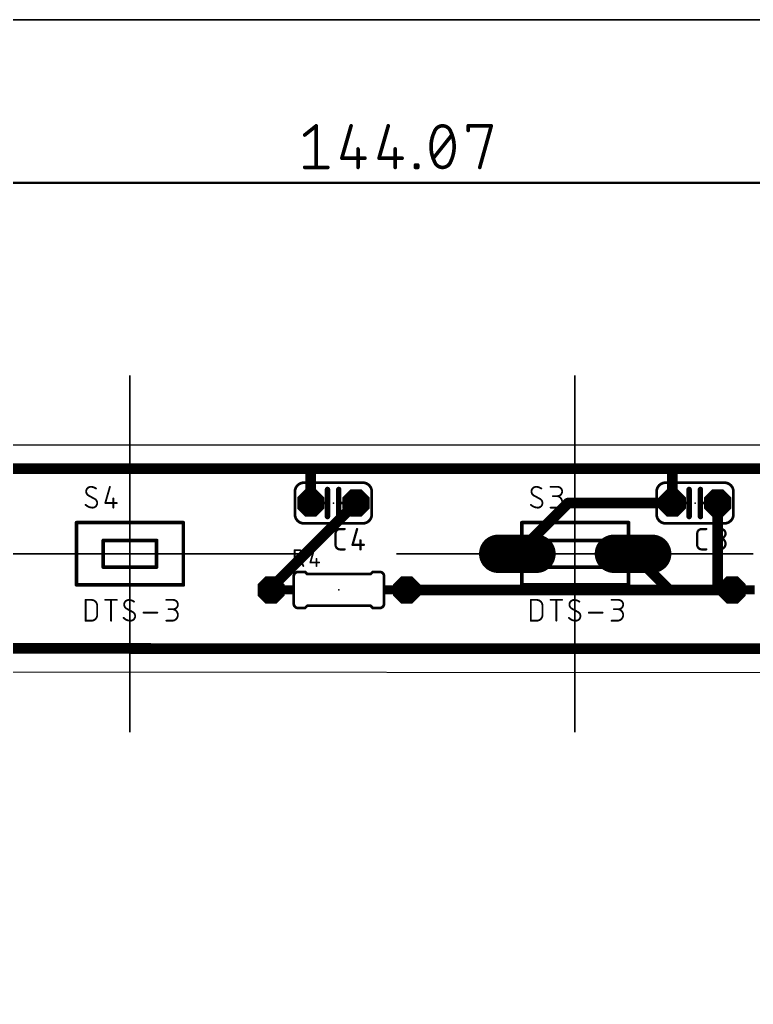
# Model space of a CAD drawing. Header units: millimetres. Extents: x -1276 to 1832, y -1676 to -667.
# Drawn here: x -832.9 to -791.7, y -751 to -695.7 of the extents above; entities that cross this region are included whole.
import ezdxf

# ---------------------------------------------------------------- set-up
doc = ezdxf.new("R2010")
doc.units = ezdxf.units.MM
doc.header["$MEASUREMENT"] = 0
for name, color, linetype in [('1', 12, 'Continuous'), ('16', 132, 'Continuous'), ('17', 110, 'Continuous'), ('20', 31, 'Continuous'), ('21', 253, 'Continuous'), ('23', 53, 'Continuous'), ('25', 253, 'Continuous'), ('27', 253, 'Continuous'), ('29', 253, 'Continuous'), ('30', 253, 'Continuous'), ('44', 253, 'Continuous'), ('51', 253, 'Continuous'), ('box', 6, 'Continuous'), ('Layer 1', 7, 'Continuous')]:
    doc.layers.add(name, color=color, linetype=linetype)

# ---------------------------------------------------------------- blocks, each defined once
blk = doc.blocks.new('OCTAGONP')
at = {"const_width": 0.5}
blk.add_lwpolyline([(-0.25, -0.1036), (-0.25, 0.1036), (-0.1036, 0.25), (0.1036, 0.25), (0.25, 0.1036), (0.25, -0.1036), (0.1036, -0.25), (-0.1036, -0.25), (-0.25, -0.1036), (-0.25, 0.1036)], dxfattribs=at)
blk = doc.blocks.new('RECT')
blk.add_solid([(-0.5, -0.5), (0.5, -0.5), (-0.5, 0.5), (0.5, 0.5)])
blk = doc.blocks.new('LONGP100')
at = {"const_width": 1}
blk.add_lwpolyline([(-0.5, 0), (0.5, 0)], dxfattribs=at)
at = {"const_width": 0.5}
for points in [[(-0.5, 0.25, 1), (-0.5, -0.25)], [(0.5, -0.25, 1), (0.5, 0.25)]]:
    blk.add_lwpolyline(points, format="xyb", dxfattribs=at)
blk = doc.blocks.new('block 24')
at = {"layer": 'Layer 1', "color": 250, "lineweight": 35, "true_color": 0x231f20}
for points in [[(-1091.76, -715.699), (-1091.76, -735.734)], [(-1101.778, -725.716), (-1081.742, -725.716)]]:
    blk.add_lwpolyline(points, dxfattribs=at)

msp = doc.modelspace()

# ---------------------------------------------------------------- linework, layer by layer
at = {"layer": '1'}
for points, const_width in [([(-816.88477, -702.20462), (-816.23567, -701.68532)], 0.2032), ([(-816.23567, -701.68532), (-816.23567, -704.02212)], 0.2032), ([(-814.27767, -701.68532), (-814.79697, -703.50282)], 0.2032), ([(-812.18977, -701.68532), (-812.70907, -703.50282)], 0.2032), ([(-807.69817, -701.94492), (-807.69817, -701.68532)], 0.2032), ([(-807.69817, -701.68532), (-806.39997, -701.68532)], 0.2032), ([(-806.39997, -701.68532), (-807.04907, -704.02212)], 0.2032), ([(-809.65617, -703.50282), (-808.61757, -702.20462)], 0.2032), ([(-813.88817, -702.98352), (-813.88817, -704.02212)], 0.2032), ([(-811.80027, -702.98352), (-811.80027, -704.02212)], 0.2032), ([(-814.79697, -703.50282), (-813.49867, -703.50282)], 0.2032), ([(-812.70907, -703.50282), (-811.41087, -703.50282)], 0.2032), ([(-810.66337, -704.02212), (-810.66337, -703.89232)], 0.2032), ([(-810.66337, -703.89232), (-810.53347, -703.89232)], 0.2032), ([(-810.53347, -703.89232), (-810.53347, -704.02212)], 0.2032), ([(-816.88477, -704.02212), (-815.58657, -704.02212)], 0.2032), ([(-810.53347, -704.02212), (-810.66337, -704.02212)], 0.2032), ([(-883.40847, -704.88872), (-739.46947, -704.88872)], 0.13)]:
    msp.add_lwpolyline(points, dxfattribs=dict(at, const_width=const_width))
for points, const_width in [([(-816.18487, -701.68532, 1), (-816.28647, -701.68532)], 0.1016), ([(-816.20397, -701.72502, 1), (-816.26747, -701.64562)], 0.1016), ([(-814.22877, -701.69932, 1), (-814.32647, -701.67132)], 0.1016), ([(-812.14087, -701.69932, 1), (-812.23857, -701.67132)], 0.1016), ([(-809.13687, -701.68532, 0.3205), (-809.59127, -702.00992)], 0.2032), ([(-808.68257, -702.00992, 0.3205), (-809.13687, -701.68532)], 0.2032), ([(-809.13687, -701.63452, 1), (-809.13687, -701.73612)], 0.1016), ([(-809.13687, -701.73612, 1), (-809.13687, -701.63452)], 0.1016), ([(-807.64737, -701.68532, 1), (-807.74897, -701.68532)], 0.1016), ([(-807.69817, -701.63452, 1), (-807.69817, -701.73612)], 0.1016), ([(-806.35097, -701.69892, 1), (-806.44887, -701.67172)], 0.1016), ([(-806.39997, -701.73612, 1), (-806.39997, -701.63452)], 0.1016), ([(-816.91657, -702.16492, 1), (-816.85307, -702.24432)], 0.1016), ([(-809.59127, -702.00992, 0.1139), (-809.78607, -702.85372)], 0.2032), ([(-809.63937, -701.99342, 1), (-809.54327, -702.02632)], 0.1016), ([(-809.54567, -702.03212, 1), (-809.63697, -701.98762)], 0.1016), ([(-808.48777, -702.85372, 0.1139), (-808.68257, -702.00992)], 0.2032), ([(-808.63687, -701.98762, 1), (-808.72817, -702.03212)], 0.1016), ([(-808.73057, -702.02632, 1), (-808.63447, -701.99342)], 0.1016), ([(-808.57797, -702.23632, 1), (-808.65727, -702.17292)], 0.1016), ([(-807.74897, -701.94492, 1), (-807.64737, -701.94492)], 0.1016), ([(-813.83737, -702.98352, 1), (-813.93897, -702.98352)], 0.1016), ([(-811.74947, -702.98352, 1), (-811.85107, -702.98352)], 0.1016), ([(-809.78607, -702.85372, 0.1139), (-809.59127, -703.69752)], 0.2032), ([(-809.83687, -702.85372, 1), (-809.73517, -702.85372)], 0.1016), ([(-809.73527, -702.85372, 1), (-809.83677, -702.85372)], 0.1016), ([(-808.68257, -703.69752, 0.1139), (-808.48777, -702.85372)], 0.2032), ([(-808.43697, -702.85372, 1), (-808.53857, -702.85372)], 0.1016), ([(-808.53857, -702.85372, 1), (-808.43697, -702.85372)], 0.1016), ([(-814.79697, -703.45202, 1), (-814.79697, -703.55362)], 0.1016), ([(-814.84577, -703.48892, 1), (-814.74807, -703.51682)], 0.1016), ([(-813.49867, -703.55362, 1), (-813.49867, -703.45202)], 0.1016), ([(-812.70907, -703.45202, 1), (-812.70907, -703.55362)], 0.1016), ([(-812.75787, -703.48892, 1), (-812.66017, -703.51682)], 0.1016), ([(-811.41087, -703.55362, 1), (-811.41087, -703.45202)], 0.1016), ([(-810.61257, -703.89232, 1), (-810.71417, -703.89232)], 0.1016), ([(-810.66337, -703.84152, 1), (-810.66337, -703.94312)], 0.1016), ([(-810.48267, -703.89232, 1), (-810.58427, -703.89232)], 0.1016), ([(-810.53347, -703.94312, 1), (-810.53347, -703.84152)], 0.1016), ([(-809.69587, -703.47112, 1), (-809.61657, -703.53452)], 0.1016), ([(-809.54327, -703.68112, 1), (-809.63937, -703.71402)], 0.1016), ([(-809.59127, -703.69752, 0.3205), (-809.13687, -704.02212)], 0.2032), ([(-809.63697, -703.71982, 1), (-809.54567, -703.67532)], 0.1016), ([(-809.13687, -704.02212, 0.3205), (-808.68257, -703.69752)], 0.2032), ([(-808.72817, -703.67532, 1), (-808.63687, -703.71982)], 0.1016), ([(-808.63447, -703.71402, 1), (-808.73057, -703.68112)], 0.1016), ([(-816.88477, -703.97132, 1), (-816.88477, -704.07292)], 0.1016), ([(-816.28647, -704.02212, 1), (-816.18487, -704.02212)], 0.1016), ([(-815.58657, -704.07292, 1), (-815.58657, -703.97132)], 0.1016), ([(-813.93897, -704.02212, 1), (-813.83737, -704.02212)], 0.1016), ([(-811.85107, -704.02212, 1), (-811.74947, -704.02212)], 0.1016), ([(-810.66337, -703.97132, 1), (-810.66337, -704.07292)], 0.1016), ([(-810.71417, -704.02212, 1), (-810.61257, -704.02212)], 0.1016), ([(-810.58427, -704.02212, 1), (-810.48267, -704.02212)], 0.1016), ([(-810.53347, -704.07292, 1), (-810.53347, -703.97132)], 0.1016), ([(-809.13687, -703.97132, 1), (-809.13687, -704.07292)], 0.1016), ([(-809.13687, -704.07292, 1), (-809.13687, -703.97132)], 0.1016), ([(-807.09797, -704.00852, 1), (-807.00007, -704.03572)], 0.1016)]:
    msp.add_lwpolyline(points, format="xyb", dxfattribs=dict(at, const_width=const_width))
at = {"layer": '16', "const_width": 0.6}
for points in [[(-836.86447, -720.93672), (-830.51447, -720.93672)], [(-830.51447, -720.93672), (-816.54447, -720.93672)], [(-816.54447, -720.93672), (-796.22447, -720.93672)], [(-816.54447, -722.86682), (-816.54447, -720.93672)], [(-796.22447, -720.93672), (-779.71447, -720.93672)], [(-796.22447, -722.86682), (-796.22447, -720.93672)], [(-814.00447, -722.86682), (-818.77207, -727.63442)], [(-802.08557, -722.86682), (-804.93547, -725.71672)], [(-796.22447, -722.86682), (-802.08557, -722.86682)], [(-793.68447, -722.86682), (-793.68447, -727.74872)], [(-796.40347, -727.74872), (-798.43547, -725.71672)], [(-818.88637, -727.74872), (-818.77207, -727.63442)], [(-818.77207, -727.63442), (-818.77207, -727.74872)], [(-811.15207, -727.74872), (-796.40347, -727.74872)], [(-796.22447, -727.74872), (-796.40347, -727.74872)], [(-793.68447, -727.74872), (-796.22447, -727.74872)], [(-792.86407, -727.74872), (-793.68447, -727.74872)], [(-871.71807, -730.99512), (-808.60187, -731.05072)], [(-742.88447, -731.05072), (-808.60187, -731.05072)]]:
    msp.add_lwpolyline(points, dxfattribs=at)
at = {"layer": '16', "const_width": 0.3}
for points in [[(-830.51447, -720.78672, 1), (-830.51447, -721.08672)], [(-830.36447, -720.93672, 1), (-830.66447, -720.93672)], [(-830.51447, -721.08672, 1), (-830.51447, -720.78672)], [(-816.54447, -720.78672, 1), (-816.54447, -721.08672)], [(-816.39447, -720.93672, 1), (-816.69447, -720.93672)], [(-816.54447, -721.08672, 1), (-816.54447, -720.78672)], [(-796.22447, -720.78672, 1), (-796.22447, -721.08672)], [(-796.07447, -720.93672, 1), (-796.37447, -720.93672)], [(-796.22447, -721.08672, 1), (-796.22447, -720.78672)], [(-813.89837, -722.97292, 1), (-814.11057, -722.76072)], [(-802.08557, -722.71682, 1), (-802.08557, -723.01682)], [(-801.97947, -722.97292, 1), (-802.19167, -722.76072)], [(-796.22447, -723.01682, 1), (-796.22447, -722.71682)], [(-793.53447, -722.86682, 1), (-793.83447, -722.86682)], [(-816.69447, -722.86682, 1), (-816.39447, -722.86682)], [(-796.37447, -722.86682, 1), (-796.07447, -722.86682)], [(-805.04157, -725.61062, 1), (-804.82937, -725.82282)], [(-798.32937, -725.61062, 1), (-798.54157, -725.82282)], [(-818.99247, -727.64262, 1), (-818.78027, -727.85482)], [(-818.87817, -727.52832, 1), (-818.66597, -727.74052)], [(-818.62207, -727.63442, 1), (-818.92207, -727.63442)], [(-818.88637, -727.89872, 1), (-818.88637, -727.59872)], [(-818.66597, -727.74052, 1), (-818.87817, -727.52832)], [(-811.15207, -727.59872, 1), (-811.15207, -727.89872)], [(-796.40347, -727.59872, 1), (-796.40347, -727.89872)], [(-796.50957, -727.85482, 1), (-796.29737, -727.64262)], [(-796.40347, -727.89872, 1), (-796.40347, -727.59872)], [(-796.22447, -727.59872, 1), (-796.22447, -727.89872)], [(-796.22447, -727.89872, 1), (-796.22447, -727.59872)], [(-793.68447, -727.59872, 1), (-793.68447, -727.89872)], [(-793.68447, -727.89872, 1), (-793.68447, -727.59872)], [(-792.86407, -727.89872, 1), (-792.86407, -727.59872)], [(-818.92207, -727.74872, 1), (-818.62207, -727.74872)], [(-793.83447, -727.74872, 1), (-793.53447, -727.74872)], [(-808.60187, -730.90072, 1), (-808.60187, -731.20072)], [(-808.60197, -731.20072, 1), (-808.60167, -730.90072)]]:
    msp.add_lwpolyline(points, format="xyb", dxfattribs=at)
at = {"layer": '20'}
for p, q in [((-739.40447, -719.62072), (-883.47347, -719.62072)), ((-883.47347, -732.30072), (-739.40447, -732.42772))]:
    msp.add_line(p, q, dxfattribs=at)
at = {"layer": '21'}
for points, const_width in [([(-816.92547, -721.72382, 0.4142), (-817.43347, -722.23182)], 0.1524), ([(-816.92547, -721.68572, 1), (-816.92547, -721.76192)], 0.0762), ([(-816.92547, -721.76192, 1), (-816.92547, -721.68572)], 0.0762), ([(-815.52847, -722.10482, 1), (-815.68087, -722.10482)], 0.1524), ([(-814.89347, -722.10482, 1), (-815.04587, -722.10482)], 0.1524), ([(-813.11547, -722.23182, 0.4142), (-813.62347, -721.72382)], 0.1524), ([(-813.62347, -721.68572, 1), (-813.62347, -721.76192)], 0.0762), ([(-813.62347, -721.76192, 1), (-813.62347, -721.68572)], 0.0762), ([(-796.60547, -721.72382, 0.4142), (-797.11347, -722.23182)], 0.1524), ([(-796.60547, -721.68572, 1), (-796.60547, -721.76192)], 0.0762), ([(-796.60547, -721.76192, 1), (-796.60547, -721.68572)], 0.0762), ([(-795.20847, -722.10482, 1), (-795.36087, -722.10482)], 0.1524), ([(-794.57347, -722.10482, 1), (-794.72587, -722.10482)], 0.1524), ([(-792.79547, -722.23182, 0.4142), (-793.30347, -721.72382)], 0.1524), ([(-793.30347, -721.68572, 1), (-793.30347, -721.76192)], 0.0762), ([(-793.30347, -721.76192, 1), (-793.30347, -721.68572)], 0.0762), ([(-817.39537, -722.23182, 1), (-817.47157, -722.23182)], 0.0762), ([(-817.47157, -722.23182, 1), (-817.39537, -722.23182)], 0.0762), ([(-813.07737, -722.23182, 1), (-813.15357, -722.23182)], 0.0762), ([(-813.15357, -722.23182, 1), (-813.07737, -722.23182)], 0.0762), ([(-797.07537, -722.23182, 1), (-797.15157, -722.23182)], 0.0762), ([(-797.15157, -722.23182, 1), (-797.07537, -722.23182)], 0.0762), ([(-792.75737, -722.23182, 1), (-792.83357, -722.23182)], 0.0762), ([(-792.83357, -722.23182, 1), (-792.75737, -722.23182)], 0.0762), ([(-817.43347, -723.50182, 0.4142), (-816.92547, -724.00982)], 0.1524), ([(-817.39537, -723.50182, 1), (-817.47157, -723.50182)], 0.0762), ([(-817.47157, -723.50182, 1), (-817.39537, -723.50182)], 0.0762), ([(-815.68087, -723.62882, 1), (-815.52847, -723.62882)], 0.1524), ([(-815.04587, -723.62882, 1), (-814.89347, -723.62882)], 0.1524), ([(-813.62347, -724.00982, 0.4142), (-813.11547, -723.50182)], 0.1524), ([(-813.07737, -723.50182, 1), (-813.15357, -723.50182)], 0.0762), ([(-813.15357, -723.50182, 1), (-813.07737, -723.50182)], 0.0762), ([(-797.11347, -723.50182, 0.4142), (-796.60547, -724.00982)], 0.1524), ([(-797.07537, -723.50182, 1), (-797.15157, -723.50182)], 0.0762), ([(-797.15157, -723.50182, 1), (-797.07537, -723.50182)], 0.0762), ([(-795.36087, -723.62882, 1), (-795.20847, -723.62882)], 0.1524), ([(-794.72587, -723.62882, 1), (-794.57347, -723.62882)], 0.1524), ([(-793.30347, -724.00982, 0.4142), (-792.79547, -723.50182)], 0.1524), ([(-792.75737, -723.50182, 1), (-792.83357, -723.50182)], 0.0762), ([(-792.83357, -723.50182, 1), (-792.75737, -723.50182)], 0.0762), ([(-829.65367, -723.96672, 1), (-829.75527, -723.96672)], 0.1016), ([(-829.70447, -723.91592, 1), (-829.70447, -724.01752)], 0.1016), ([(-829.75527, -724.21672, 1), (-829.65367, -724.21672)], 0.1016), ([(-823.65367, -723.96672, 1), (-823.75527, -723.96672)], 0.1016), ([(-823.75527, -724.21672, 1), (-823.65367, -724.21672)], 0.1016), ([(-823.70447, -724.01752, 1), (-823.70447, -723.91592)], 0.1016), ([(-816.92547, -723.97172, 1), (-816.92547, -724.04792)], 0.0762), ([(-816.92547, -724.04792, 1), (-816.92547, -723.97172)], 0.0762), ([(-813.62347, -723.97172, 1), (-813.62347, -724.04792)], 0.0762), ([(-813.62347, -724.04792, 1), (-813.62347, -723.97172)], 0.0762), ([(-804.63467, -723.96672, 1), (-804.73627, -723.96672)], 0.1016), ([(-804.68547, -723.91592, 1), (-804.68547, -724.01752)], 0.1016), ([(-804.73627, -724.21672, 1), (-804.63467, -724.21672)], 0.1016), ([(-798.63467, -723.96672, 1), (-798.73627, -723.96672)], 0.1016), ([(-798.73627, -724.21672, 1), (-798.63467, -724.21672)], 0.1016), ([(-798.68547, -724.01752, 1), (-798.68547, -723.91592)], 0.1016), ([(-796.60547, -723.97172, 1), (-796.60547, -724.04792)], 0.0762), ([(-796.60547, -724.04792, 1), (-796.60547, -723.97172)], 0.0762), ([(-793.30347, -723.97172, 1), (-793.30347, -724.04792)], 0.0762), ([(-793.30347, -724.04792, 1), (-793.30347, -723.97172)], 0.0762), ([(-827.70447, -724.91592, 1), (-827.70447, -725.01752)], 0.1016), ([(-825.70447, -725.01752, 1), (-825.70447, -724.91592)], 0.1016), ([(-802.68547, -724.91592, 1), (-802.68547, -725.01752)], 0.1016), ([(-800.68547, -725.01752, 1), (-800.68547, -724.91592)], 0.1016), ([(-827.70447, -726.41592, 1), (-827.70447, -726.51752)], 0.1016), ([(-825.70447, -726.51752, 1), (-825.70447, -726.41592)], 0.1016), ([(-802.68547, -726.41592, 1), (-802.68547, -726.51752)], 0.1016), ([(-800.68547, -726.51752, 1), (-800.68547, -726.41592)], 0.1016), ([(-817.24807, -726.73272, 0.4142), (-817.50207, -726.98672)], 0.1524), ([(-817.46397, -726.98672, 1), (-817.54017, -726.98672)], 0.0762), ([(-817.54017, -726.98672, 1), (-817.46397, -726.98672)], 0.0762), ([(-817.24807, -726.69462, 1), (-817.24807, -726.77082)], 0.0762), ([(-817.24807, -726.77082, 1), (-817.24807, -726.69462)], 0.0762), ([(-816.84017, -726.70582, 1), (-816.89397, -726.75962)], 0.0762), ([(-816.86707, -726.77082, 1), (-816.86707, -726.69462)], 0.0762), ([(-816.74007, -726.82162, 1), (-816.74007, -726.89782)], 0.0762), ([(-816.76697, -726.88662, 1), (-816.71317, -726.83282)], 0.0762), ([(-813.21097, -726.83282, 1), (-813.15717, -726.88662)], 0.0762), ([(-813.18407, -726.89782, 1), (-813.18407, -726.82162)], 0.0762), ([(-813.05707, -726.69462, 1), (-813.05707, -726.77082)], 0.0762), ([(-813.03017, -726.75962, 1), (-813.08397, -726.70582)], 0.0762), ([(-812.42207, -726.98672, 0.4142), (-812.67607, -726.73272)], 0.1524), ([(-812.67607, -726.69462, 1), (-812.67607, -726.77082)], 0.0762), ([(-812.67607, -726.77082, 1), (-812.67607, -726.69462)], 0.0762), ([(-812.38397, -726.98672, 1), (-812.46017, -726.98672)], 0.0762), ([(-812.46017, -726.98672, 1), (-812.38397, -726.98672)], 0.0762), ([(-829.65367, -727.21672, 1), (-829.75527, -727.21672)], 0.1016), ([(-829.70447, -727.41592, 1), (-829.70447, -727.51752)], 0.1016), ([(-829.75527, -727.46672, 1), (-829.65367, -727.46672)], 0.1016), ([(-823.65367, -727.21672, 1), (-823.75527, -727.21672)], 0.1016), ([(-823.75527, -727.46672, 1), (-823.65367, -727.46672)], 0.1016), ([(-823.70447, -727.51752, 1), (-823.70447, -727.41592)], 0.1016), ([(-804.63467, -727.21672, 1), (-804.73627, -727.21672)], 0.1016), ([(-804.68547, -727.41592, 1), (-804.68547, -727.51752)], 0.1016), ([(-804.73627, -727.46672, 1), (-804.63467, -727.46672)], 0.1016), ([(-798.63467, -727.21672, 1), (-798.73627, -727.21672)], 0.1016), ([(-798.73627, -727.46672, 1), (-798.63467, -727.46672)], 0.1016), ([(-798.68547, -727.51752, 1), (-798.68547, -727.41592)], 0.1016), ([(-817.50207, -728.51072, 0.4142), (-817.24807, -728.76472)], 0.1524), ([(-817.46397, -728.51072, 1), (-817.54017, -728.51072)], 0.0762), ([(-817.54017, -728.51072, 1), (-817.46397, -728.51072)], 0.0762), ([(-817.24807, -728.72662, 1), (-817.24807, -728.80282)], 0.0762), ([(-817.24807, -728.80282, 1), (-817.24807, -728.72662)], 0.0762), ([(-816.86707, -728.80282, 1), (-816.86707, -728.72662)], 0.0762), ([(-816.74007, -728.59962, 1), (-816.74007, -728.67582)], 0.0762), ([(-816.71317, -728.66462, 1), (-816.76697, -728.61082)], 0.0762), ([(-813.15717, -728.61082, 1), (-813.21097, -728.66462)], 0.0762), ([(-813.18407, -728.67582, 1), (-813.18407, -728.59962)], 0.0762), ([(-813.05707, -728.72662, 1), (-813.05707, -728.80282)], 0.0762), ([(-812.67607, -728.76472, 0.4142), (-812.42207, -728.51072)], 0.1524), ([(-812.67607, -728.72662, 1), (-812.67607, -728.80282)], 0.0762), ([(-812.67607, -728.80282, 1), (-812.67607, -728.72662)], 0.0762), ([(-812.38397, -728.51072, 1), (-812.46017, -728.51072)], 0.0762), ([(-812.46017, -728.51072, 1), (-812.38397, -728.51072)], 0.0762), ([(-816.89397, -728.73782, 1), (-816.84017, -728.79162)], 0.0762), ([(-813.08397, -728.79162, 1), (-813.03017, -728.73782)], 0.0762)]:
    msp.add_lwpolyline(points, format="xyb", dxfattribs=dict(at, const_width=const_width))
for points, const_width in [([(-816.92547, -721.72382), (-813.62347, -721.72382)], 0.1524), ([(-815.60467, -723.62882), (-815.60467, -722.10482)], 0.3048), ([(-814.96967, -723.62882), (-814.96967, -722.10482)], 0.3048), ([(-796.60547, -721.72382), (-793.30347, -721.72382)], 0.1524), ([(-795.28467, -723.62882), (-795.28467, -722.10482)], 0.3048), ([(-794.64967, -723.62882), (-794.64967, -722.10482)], 0.3048), ([(-817.43347, -722.23182), (-817.43347, -723.50182)], 0.1524), ([(-813.11547, -722.23182), (-813.11547, -723.50182)], 0.1524), ([(-797.11347, -722.23182), (-797.11347, -723.50182)], 0.1524), ([(-792.79547, -722.23182), (-792.79547, -723.50182)], 0.1524), ([(-829.70447, -723.96672), (-829.70447, -724.21672)], 0.2032), ([(-829.70447, -723.96672), (-823.70447, -723.96672)], 0.2032), ([(-823.70447, -723.96672), (-823.70447, -724.21672)], 0.2032), ([(-816.92547, -724.00982), (-813.62347, -724.00982)], 0.1524), ([(-804.68547, -723.96672), (-804.68547, -724.21672)], 0.2032), ([(-804.68547, -723.96672), (-798.68547, -723.96672)], 0.2032), ([(-798.68547, -723.96672), (-798.68547, -724.21672)], 0.2032), ([(-796.60547, -724.00982), (-793.30347, -724.00982)], 0.1524), ([(-827.70447, -724.96672), (-825.70447, -724.96672)], 0.2032), ([(-802.68547, -724.96672), (-800.68547, -724.96672)], 0.2032), ([(-827.70447, -726.46672), (-825.70447, -726.46672)], 0.2032), ([(-802.68547, -726.46672), (-800.68547, -726.46672)], 0.2032), ([(-817.50207, -728.51072), (-817.50207, -726.98672)], 0.1524), ([(-817.24807, -726.73272), (-816.86707, -726.73272)], 0.1524), ([(-816.74007, -726.85972), (-816.86707, -726.73272)], 0.1524), ([(-813.18407, -726.85972), (-816.74007, -726.85972)], 0.1524), ([(-813.18407, -726.85972), (-813.05707, -726.73272)], 0.1524), ([(-812.67607, -726.73272), (-813.05707, -726.73272)], 0.1524), ([(-812.42207, -728.51072), (-812.42207, -726.98672)], 0.1524), ([(-829.70447, -727.46672), (-829.70447, -727.21672)], 0.2032), ([(-823.70447, -727.46672), (-829.70447, -727.46672)], 0.2032), ([(-823.70447, -727.21672), (-823.70447, -727.46672)], 0.2032), ([(-804.68547, -727.46672), (-804.68547, -727.21672)], 0.2032), ([(-798.68547, -727.46672), (-804.68547, -727.46672)], 0.2032), ([(-798.68547, -727.21672), (-798.68547, -727.46672)], 0.2032), ([(-817.24807, -728.76472), (-816.86707, -728.76472)], 0.1524), ([(-816.74007, -728.63772), (-816.86707, -728.76472)], 0.1524), ([(-813.18407, -728.63772), (-816.74007, -728.63772)], 0.1524), ([(-813.18407, -728.63772), (-813.05707, -728.76472)], 0.1524), ([(-812.67607, -728.76472), (-813.05707, -728.76472)], 0.1524)]:
    msp.add_lwpolyline(points, dxfattribs=dict(at, const_width=const_width))
at = {"layer": '23'}
for p in [(-815.27447, -722.86682), (-794.95447, -722.86682), (-826.70447, -725.71672), (-801.68547, -725.71672), (-814.96207, -727.74872)]:
    msp.add_point(p, dxfattribs=at)
at = {"layer": '25'}
for points, const_width in [([(-828.90157, -721.95752, 0.4142), (-829.16117, -722.21712)], 0.1016), ([(-828.60947, -722.05492, 0.1623), (-828.90157, -721.95752)], 0.1016), ([(-828.90157, -721.93212, 1), (-828.90157, -721.98292)], 0.0508), ([(-828.90157, -721.98292, 1), (-828.90157, -721.93212)], 0.0508), ([(-828.62467, -722.07522, 1), (-828.59427, -722.03452)], 0.0508), ([(-827.80467, -721.96452, 1), (-827.85357, -721.95052)], 0.0508), ([(-803.88257, -721.95752, 0.4142), (-804.14217, -722.21712)], 0.1016), ([(-803.59047, -722.05492, 0.1623), (-803.88257, -721.95752)], 0.1016), ([(-803.88257, -721.93212, 1), (-803.88257, -721.98292)], 0.0508), ([(-803.88257, -721.98292, 1), (-803.88257, -721.93212)], 0.0508), ([(-803.60567, -722.07522, 1), (-803.57527, -722.03452)], 0.0508), ([(-803.06977, -721.93212, 1), (-803.06977, -721.98292)], 0.0508), ([(-802.68027, -722.47682, 1), (-802.68027, -721.95752)], 0.1016), ([(-802.68027, -721.93212, 1), (-802.68027, -721.98292)], 0.0508), ([(-802.68027, -721.98292, 1), (-802.68027, -721.93212)], 0.0508), ([(-829.16117, -722.21712, 0.2656), (-829.03137, -722.44432)], 0.1016), ([(-829.13577, -722.21712, 1), (-829.18657, -722.21712)], 0.0508), ([(-829.18657, -722.21712, 1), (-829.13577, -722.21712)], 0.0508), ([(-829.01927, -722.42202, 1), (-829.04357, -722.46662)], 0.0508), ([(-829.04427, -722.46622, 1), (-829.01847, -722.42252)], 0.0508), ([(-828.66147, -722.61722, 1), (-828.68727, -722.66102)], 0.0508), ([(-828.54457, -722.86632, 0.2656), (-828.67437, -722.63912)], 0.1016), ([(-828.68657, -722.66142, 1), (-828.66217, -722.61682)], 0.0508), ([(-827.60897, -722.60662, 1), (-827.65977, -722.60662)], 0.0508), ([(-804.14217, -722.21712, 0.2656), (-804.01237, -722.44432)], 0.1016), ([(-804.11677, -722.21712, 1), (-804.16757, -722.21712)], 0.0508), ([(-804.16757, -722.21712, 1), (-804.11677, -722.21712)], 0.0508), ([(-804.00027, -722.42202, 1), (-804.02457, -722.46662)], 0.0508), ([(-804.02527, -722.46622, 1), (-803.99947, -722.42252)], 0.0508), ([(-803.64247, -722.61722, 1), (-803.66827, -722.66102)], 0.0508), ([(-803.52557, -722.86632, 0.2656), (-803.65537, -722.63912)], 0.1016), ([(-803.66757, -722.66142, 1), (-803.64317, -722.61682)], 0.0508), ([(-802.93997, -722.45142, 1), (-802.93997, -722.50222)], 0.0508), ([(-802.74517, -723.12592, 1), (-802.74517, -722.47682)], 0.1016), ([(-802.74517, -722.45142, 1), (-802.74517, -722.50222)], 0.0508), ([(-802.68027, -722.45142, 1), (-802.68027, -722.50222)], 0.0508), ([(-802.68027, -722.50222, 1), (-802.68027, -722.45142)], 0.0508), ([(-829.19367, -722.96362, 0.2), (-828.80417, -723.12592)], 0.1016), ([(-829.17567, -722.94572, 1), (-829.21167, -722.98152)], 0.0508), ([(-828.80417, -723.12592, 0.4142), (-828.54457, -722.86632)], 0.1016), ([(-828.80417, -723.10052, 1), (-828.80417, -723.15132)], 0.0508), ([(-828.80417, -723.15132, 1), (-828.80417, -723.10052)], 0.0508), ([(-828.51917, -722.86632, 1), (-828.56997, -722.86632)], 0.0508), ([(-828.56997, -722.86632, 1), (-828.51917, -722.86632)], 0.0508), ([(-828.08877, -722.84092, 1), (-828.08877, -722.89172)], 0.0508), ([(-828.11317, -722.85932, 1), (-828.06437, -722.87322)], 0.0508), ([(-827.65977, -723.12592, 1), (-827.60897, -723.12592)], 0.0508), ([(-827.43967, -722.89172, 1), (-827.43967, -722.84092)], 0.0508), ([(-804.17467, -722.96362, 0.2), (-803.78517, -723.12592)], 0.1016), ([(-804.15667, -722.94572, 1), (-804.19267, -722.98152)], 0.0508), ([(-803.78517, -723.12592, 0.4142), (-803.52557, -722.86632)], 0.1016), ([(-803.78517, -723.10052, 1), (-803.78517, -723.15132)], 0.0508), ([(-803.78517, -723.15132, 1), (-803.78517, -723.10052)], 0.0508), ([(-803.50017, -722.86632, 1), (-803.55097, -722.86632)], 0.0508), ([(-803.55097, -722.86632, 1), (-803.50017, -722.86632)], 0.0508), ([(-803.06977, -723.10052, 1), (-803.06977, -723.15132)], 0.0508), ([(-802.74517, -723.10052, 1), (-802.74517, -723.15132)], 0.0508), ([(-802.74517, -723.15132, 1), (-802.74517, -723.10052)], 0.0508), ([(-814.89717, -724.32732, 0.4142), (-815.15117, -724.58132)], 0.127), ([(-814.89717, -724.29562, 1), (-814.89717, -724.35912)], 0.0635), ([(-814.89717, -724.35912, 1), (-814.89717, -724.29562)], 0.0635), ([(-814.64317, -724.35912, 1), (-814.64317, -724.29562)], 0.0635), ([(-813.91047, -724.33602, 1), (-813.97147, -724.31862)], 0.0635), ([(-794.57717, -724.32732, 0.4142), (-794.83117, -724.58132)], 0.127), ([(-794.57717, -724.29562, 1), (-794.57717, -724.35912)], 0.0635), ([(-794.57717, -724.35912, 1), (-794.57717, -724.29562)], 0.0635), ([(-794.32317, -724.35912, 1), (-794.32317, -724.29562)], 0.0635), ([(-793.87497, -724.29562, 1), (-793.87497, -724.35912)], 0.0635), ([(-793.49397, -724.83532, 1), (-793.49397, -724.32732)], 0.127), ([(-793.49397, -724.29562, 1), (-793.49397, -724.35912)], 0.0635), ([(-793.49397, -724.35912, 1), (-793.49397, -724.29562)], 0.0635), ([(-815.11947, -724.58132, 1), (-815.18297, -724.58132)], 0.0635), ([(-815.18297, -724.58132, 1), (-815.11947, -724.58132)], 0.0635), ([(-794.79947, -724.58132, 1), (-794.86297, -724.58132)], 0.0635), ([(-794.86297, -724.58132, 1), (-794.79947, -724.58132)], 0.0635), ([(-793.74797, -724.80352, 1), (-793.74797, -724.86712)], 0.0635), ([(-793.55747, -724.80352, 1), (-793.55747, -724.86712)], 0.0635), ([(-793.55747, -725.47032, 1), (-793.55747, -724.83532)], 0.127), ([(-793.49397, -724.80352, 1), (-793.49397, -724.86712)], 0.0635), ([(-793.49397, -724.86712, 1), (-793.49397, -724.80352)], 0.0635), ([(-815.11947, -725.21632, 1), (-815.18297, -725.21632)], 0.0635), ([(-815.18297, -725.21632, 1), (-815.11947, -725.21632)], 0.0635), ([(-815.15117, -725.21632, 0.4142), (-814.89717, -725.47032)], 0.127), ([(-814.19497, -725.18452, 1), (-814.19497, -725.24812)], 0.0635), ([(-814.22547, -725.20762, 1), (-814.16447, -725.22502)], 0.0635), ([(-813.71877, -724.96232, 1), (-813.78217, -724.96232)], 0.0635), ([(-813.55997, -725.24812, 1), (-813.55997, -725.18452)], 0.0635), ([(-794.79947, -725.21632, 1), (-794.86297, -725.21632)], 0.0635), ([(-794.86297, -725.21632, 1), (-794.79947, -725.21632)], 0.0635), ([(-794.83117, -725.21632, 0.4142), (-794.57717, -725.47032)], 0.127), ([(-817.42587, -725.51352, 1), (-817.47667, -725.51352)], 0.0508), ([(-817.45127, -725.48812, 1), (-817.45127, -725.53892)], 0.0508), ([(-817.20437, -726.00742, 1), (-817.20437, -725.51352)], 0.1016), ([(-817.20437, -725.48812, 1), (-817.20437, -725.53892)], 0.0508), ([(-817.20437, -725.53892, 1), (-817.20437, -725.48812)], 0.0508), ([(-816.34427, -725.52052, 1), (-816.39317, -725.50652)], 0.0508), ([(-814.89717, -725.43862, 1), (-814.89717, -725.50212)], 0.0635), ([(-814.89717, -725.50212, 1), (-814.89717, -725.43862)], 0.0635), ([(-814.64317, -725.50212, 1), (-814.64317, -725.43862)], 0.0635), ([(-813.78217, -725.47032, 1), (-813.71877, -725.47032)], 0.0635), ([(-794.57717, -725.43862, 1), (-794.57717, -725.50212)], 0.0635), ([(-794.57717, -725.50212, 1), (-794.57717, -725.43862)], 0.0635), ([(-794.32317, -725.50212, 1), (-794.32317, -725.43862)], 0.0635), ([(-793.87497, -725.43862, 1), (-793.87497, -725.50212)], 0.0635), ([(-793.55747, -725.43862, 1), (-793.55747, -725.50212)], 0.0635), ([(-793.55747, -725.50212, 1), (-793.55747, -725.43862)], 0.0635), ([(-817.45127, -725.98202, 1), (-817.45127, -726.03282)], 0.0508), ([(-817.47667, -726.40252, 1), (-817.42587, -726.40252)], 0.0508), ([(-817.20437, -725.98202, 1), (-817.20437, -726.03282)], 0.0508), ([(-817.20437, -726.03282, 1), (-817.20437, -725.98202)], 0.0508), ([(-817.13227, -725.99602, 1), (-817.17767, -726.01872)], 0.0508), ([(-816.98007, -726.41392, 1), (-816.93467, -726.39112)], 0.0508), ([(-816.56627, -726.17952, 1), (-816.56627, -726.23032)], 0.0508), ([(-816.59067, -726.19802, 1), (-816.54187, -726.21192)], 0.0508), ([(-816.19517, -726.00742, 1), (-816.24597, -726.00742)], 0.0508), ([(-816.24597, -726.40252, 1), (-816.19517, -726.40252)], 0.0508), ([(-816.07237, -726.23032, 1), (-816.07237, -726.17952)], 0.0508)]:
    msp.add_lwpolyline(points, format="xyb", dxfattribs=dict(at, const_width=const_width))
for points, const_width in [([(-827.82917, -721.95752), (-828.08877, -722.86632)], 0.1016), ([(-803.06977, -721.95752), (-802.68027, -721.95752)], 0.1016), ([(-828.67437, -722.63912), (-829.03137, -722.44432)], 0.1016), ([(-827.63437, -722.60662), (-827.63437, -723.12592)], 0.1016), ([(-803.65537, -722.63912), (-804.01237, -722.44432)], 0.1016), ([(-802.68027, -722.47682), (-802.93997, -722.47682)], 0.1016), ([(-828.08877, -722.86632), (-827.43967, -722.86632)], 0.1016), ([(-803.06977, -723.12592), (-802.74517, -723.12592)], 0.1016), ([(-814.89717, -724.32732), (-814.64317, -724.32732)], 0.127), ([(-813.94097, -724.32732), (-814.19497, -725.21632)], 0.127), ([(-794.57717, -724.32732), (-794.32317, -724.32732)], 0.127), ([(-793.87497, -724.32732), (-793.49397, -724.32732)], 0.127), ([(-815.15117, -725.21632), (-815.15117, -724.58132)], 0.127), ([(-794.83117, -725.21632), (-794.83117, -724.58132)], 0.127), ([(-793.49397, -724.83532), (-793.74797, -724.83532)], 0.127), ([(-814.19497, -725.21632), (-813.55997, -725.21632)], 0.127), ([(-813.75047, -724.96232), (-813.75047, -725.47032)], 0.127), ([(-817.45127, -726.40252), (-817.45127, -725.51352)], 0.1016), ([(-817.45127, -725.51352), (-817.20437, -725.51352)], 0.1016), ([(-816.36877, -725.51352), (-816.56627, -726.20492)], 0.1016), ([(-814.64317, -725.47032), (-814.89717, -725.47032)], 0.127), ([(-794.32317, -725.47032), (-794.57717, -725.47032)], 0.127), ([(-793.87497, -725.47032), (-793.55747, -725.47032)], 0.127), ([(-817.20437, -726.00742), (-817.45127, -726.00742)], 0.1016), ([(-816.95737, -726.40252), (-817.15497, -726.00742)], 0.1016), ([(-816.56627, -726.20492), (-816.07237, -726.20492)], 0.1016), ([(-816.22057, -726.00742), (-816.22057, -726.40252)], 0.1016)]:
    msp.add_lwpolyline(points, dxfattribs=dict(at, const_width=const_width))
at = {"layer": '27', "const_width": 0.1016}
for points in [[(-829.19367, -729.47592), (-829.19367, -728.30752)], [(-829.19367, -728.30752), (-828.86907, -728.30752)], [(-828.54457, -728.63212), (-828.54457, -729.15132)], [(-828.08877, -728.30752), (-827.43967, -728.30752)], [(-827.76417, -729.47592), (-827.76417, -728.30752)], [(-824.65977, -728.30752), (-824.27027, -728.30752)], [(-804.17467, -729.47592), (-804.17467, -728.30752)], [(-804.17467, -728.30752), (-803.85007, -728.30752)], [(-803.52557, -728.63212), (-803.52557, -729.15132)], [(-803.06977, -728.30752), (-802.42067, -728.30752)], [(-802.74517, -729.47592), (-802.74517, -728.30752)], [(-799.64077, -728.30752), (-799.25127, -728.30752)], [(-826.54077, -728.98912), (-826.89777, -728.79432)], [(-825.94387, -729.02152), (-825.16497, -729.02152)], [(-824.27027, -728.82682), (-824.52997, -728.82682)], [(-801.52177, -728.98912), (-801.87877, -728.79432)], [(-800.92487, -729.02152), (-800.14597, -729.02152)], [(-799.25127, -728.82682), (-799.51097, -728.82682)], [(-828.86907, -729.47592), (-829.19367, -729.47592)], [(-824.65977, -729.47592), (-824.33527, -729.47592)], [(-803.85007, -729.47592), (-804.17467, -729.47592)], [(-799.64077, -729.47592), (-799.31627, -729.47592)]]:
    msp.add_lwpolyline(points, dxfattribs=at)
at = {"layer": '27'}
for points, const_width in [([(-829.16827, -728.30752, 1), (-829.21907, -728.30752)], 0.0508), ([(-829.19367, -728.28212, 1), (-829.19367, -728.33292)], 0.0508), ([(-828.54457, -728.63212, 0.4142), (-828.86907, -728.30752)], 0.1016), ([(-828.86907, -728.28212, 1), (-828.86907, -728.33292)], 0.0508), ([(-828.86907, -728.33292, 1), (-828.86907, -728.28212)], 0.0508), ([(-828.51917, -728.63212, 1), (-828.56997, -728.63212)], 0.0508), ([(-828.56997, -728.63212, 1), (-828.51917, -728.63212)], 0.0508), ([(-828.08877, -728.28212, 1), (-828.08877, -728.33292)], 0.0508), ([(-827.73877, -728.30752, 1), (-827.78957, -728.30752)], 0.0508), ([(-827.43967, -728.33292, 1), (-827.43967, -728.28212)], 0.0508), ([(-826.76797, -728.30752, 0.4142), (-827.02767, -728.56712)], 0.1016), ([(-827.02767, -728.56712, 0.2656), (-826.89777, -728.79432)], 0.1016), ([(-827.00227, -728.56712, 1), (-827.05307, -728.56712)], 0.0508), ([(-827.05307, -728.56712, 1), (-827.00227, -728.56712)], 0.0508), ([(-826.47587, -728.40492, 0.1623), (-826.76797, -728.30752)], 0.1016), ([(-826.76797, -728.28212, 1), (-826.76797, -728.33292)], 0.0508), ([(-826.76797, -728.33292, 1), (-826.76797, -728.28212)], 0.0508), ([(-826.49107, -728.42522, 1), (-826.46067, -728.38452)], 0.0508), ([(-824.65977, -728.28212, 1), (-824.65977, -728.33292)], 0.0508), ([(-824.27027, -728.82682, 1), (-824.27027, -728.30752)], 0.1016), ([(-824.27027, -728.28212, 1), (-824.27027, -728.33292)], 0.0508), ([(-824.27027, -728.33292, 1), (-824.27027, -728.28212)], 0.0508), ([(-804.14927, -728.30752, 1), (-804.20007, -728.30752)], 0.0508), ([(-804.17467, -728.28212, 1), (-804.17467, -728.33292)], 0.0508), ([(-803.52557, -728.63212, 0.4142), (-803.85007, -728.30752)], 0.1016), ([(-803.85007, -728.28212, 1), (-803.85007, -728.33292)], 0.0508), ([(-803.85007, -728.33292, 1), (-803.85007, -728.28212)], 0.0508), ([(-803.50017, -728.63212, 1), (-803.55097, -728.63212)], 0.0508), ([(-803.55097, -728.63212, 1), (-803.50017, -728.63212)], 0.0508), ([(-803.06977, -728.28212, 1), (-803.06977, -728.33292)], 0.0508), ([(-802.71977, -728.30752, 1), (-802.77057, -728.30752)], 0.0508), ([(-802.42067, -728.33292, 1), (-802.42067, -728.28212)], 0.0508), ([(-801.74897, -728.30752, 0.4142), (-802.00867, -728.56712)], 0.1016), ([(-802.00867, -728.56712, 0.2656), (-801.87877, -728.79432)], 0.1016), ([(-801.98327, -728.56712, 1), (-802.03407, -728.56712)], 0.0508), ([(-802.03407, -728.56712, 1), (-801.98327, -728.56712)], 0.0508), ([(-801.45687, -728.40492, 0.1623), (-801.74897, -728.30752)], 0.1016), ([(-801.74897, -728.28212, 1), (-801.74897, -728.33292)], 0.0508), ([(-801.74897, -728.33292, 1), (-801.74897, -728.28212)], 0.0508), ([(-801.47207, -728.42522, 1), (-801.44167, -728.38452)], 0.0508), ([(-799.64077, -728.28212, 1), (-799.64077, -728.33292)], 0.0508), ([(-799.25127, -728.82682, 1), (-799.25127, -728.30752)], 0.1016), ([(-799.25127, -728.28212, 1), (-799.25127, -728.33292)], 0.0508), ([(-799.25127, -728.33292, 1), (-799.25127, -728.28212)], 0.0508), ([(-828.86907, -729.47592, 0.4142), (-828.54457, -729.15132)], 0.1016), ([(-828.51917, -729.15132, 1), (-828.56997, -729.15132)], 0.0508), ([(-828.56997, -729.15132, 1), (-828.51917, -729.15132)], 0.0508), ([(-826.88567, -728.77202, 1), (-826.90997, -728.81662)], 0.0508), ([(-826.91067, -728.81622, 1), (-826.88487, -728.77252)], 0.0508), ([(-826.67057, -729.47592, 0.4142), (-826.41097, -729.21632)], 0.1016), ([(-826.52787, -728.96722, 1), (-826.55367, -729.01102)], 0.0508), ([(-826.41097, -729.21632, 0.2656), (-826.54077, -728.98912)], 0.1016), ([(-826.55297, -729.01142, 1), (-826.52867, -728.96682)], 0.0508), ([(-826.38557, -729.21632, 1), (-826.43637, -729.21632)], 0.0508), ([(-826.43637, -729.21632, 1), (-826.38557, -729.21632)], 0.0508), ([(-825.94387, -728.99612, 1), (-825.94387, -729.04692)], 0.0508), ([(-825.16497, -729.04692, 1), (-825.16497, -728.99612)], 0.0508), ([(-824.52997, -728.80142, 1), (-824.52997, -728.85222)], 0.0508), ([(-824.33527, -729.47592, 1), (-824.33527, -728.82682)], 0.1016), ([(-824.33527, -728.80142, 1), (-824.33527, -728.85222)], 0.0508), ([(-824.27027, -728.80142, 1), (-824.27027, -728.85222)], 0.0508), ([(-824.27027, -728.85222, 1), (-824.27027, -728.80142)], 0.0508), ([(-803.85007, -729.47592, 0.4142), (-803.52557, -729.15132)], 0.1016), ([(-803.50017, -729.15132, 1), (-803.55097, -729.15132)], 0.0508), ([(-803.55097, -729.15132, 1), (-803.50017, -729.15132)], 0.0508), ([(-801.86667, -728.77202, 1), (-801.89097, -728.81662)], 0.0508), ([(-801.89167, -728.81622, 1), (-801.86587, -728.77252)], 0.0508), ([(-801.65157, -729.47592, 0.4142), (-801.39197, -729.21632)], 0.1016), ([(-801.50887, -728.96722, 1), (-801.53467, -729.01102)], 0.0508), ([(-801.39197, -729.21632, 0.2656), (-801.52177, -728.98912)], 0.1016), ([(-801.53397, -729.01142, 1), (-801.50967, -728.96682)], 0.0508), ([(-801.36657, -729.21632, 1), (-801.41737, -729.21632)], 0.0508), ([(-801.41737, -729.21632, 1), (-801.36657, -729.21632)], 0.0508), ([(-800.92487, -728.99612, 1), (-800.92487, -729.04692)], 0.0508), ([(-800.14597, -729.04692, 1), (-800.14597, -728.99612)], 0.0508), ([(-799.51097, -728.80142, 1), (-799.51097, -728.85222)], 0.0508), ([(-799.31627, -729.47592, 1), (-799.31627, -728.82682)], 0.1016), ([(-799.31627, -728.80142, 1), (-799.31627, -728.85222)], 0.0508), ([(-799.25127, -728.80142, 1), (-799.25127, -728.85222)], 0.0508), ([(-799.25127, -728.85222, 1), (-799.25127, -728.80142)], 0.0508), ([(-829.19367, -729.45052, 1), (-829.19367, -729.50132)], 0.0508), ([(-829.21907, -729.47592, 1), (-829.16827, -729.47592)], 0.0508), ([(-828.86907, -729.45052, 1), (-828.86907, -729.50132)], 0.0508), ([(-828.86907, -729.50132, 1), (-828.86907, -729.45052)], 0.0508), ([(-827.78957, -729.47592, 1), (-827.73877, -729.47592)], 0.0508), ([(-827.06007, -729.31362, 0.2), (-826.67057, -729.47592)], 0.1016), ([(-827.04207, -729.29572, 1), (-827.07807, -729.33152)], 0.0508), ([(-826.67057, -729.45052, 1), (-826.67057, -729.50132)], 0.0508), ([(-826.67057, -729.50132, 1), (-826.67057, -729.45052)], 0.0508), ([(-824.65977, -729.45052, 1), (-824.65977, -729.50132)], 0.0508), ([(-824.33527, -729.45052, 1), (-824.33527, -729.50132)], 0.0508), ([(-824.33527, -729.50132, 1), (-824.33527, -729.45052)], 0.0508), ([(-804.17467, -729.45052, 1), (-804.17467, -729.50132)], 0.0508), ([(-804.20007, -729.47592, 1), (-804.14927, -729.47592)], 0.0508), ([(-803.85007, -729.45052, 1), (-803.85007, -729.50132)], 0.0508), ([(-803.85007, -729.50132, 1), (-803.85007, -729.45052)], 0.0508), ([(-802.77057, -729.47592, 1), (-802.71977, -729.47592)], 0.0508), ([(-802.04107, -729.31362, 0.2), (-801.65157, -729.47592)], 0.1016), ([(-802.02307, -729.29572, 1), (-802.05907, -729.33152)], 0.0508), ([(-801.65157, -729.45052, 1), (-801.65157, -729.50132)], 0.0508), ([(-801.65157, -729.50132, 1), (-801.65157, -729.45052)], 0.0508), ([(-799.64077, -729.45052, 1), (-799.64077, -729.50132)], 0.0508), ([(-799.31627, -729.45052, 1), (-799.31627, -729.50132)], 0.0508), ([(-799.31627, -729.50132, 1), (-799.31627, -729.45052)], 0.0508)]:
    msp.add_lwpolyline(points, format="xyb", dxfattribs=dict(at, const_width=const_width))
at = {"layer": '44'}
for centre, radius in [((-816.54447, -722.86682), 0.4064), ((-814.00447, -722.86682), 0.4064), ((-796.22447, -722.86682), 0.4064), ((-793.68447, -722.86682), 0.4064), ((-804.93547, -725.71672), 0.65), ((-798.43547, -725.71672), 0.65), ((-818.77207, -727.74872), 0.4064), ((-811.15207, -727.74872), 0.4064), ((-792.86407, -727.74872), 0.4064)]:
    msp.add_circle(centre, radius, dxfattribs=at)
at = {"layer": '51'}
for points, const_width in [([(-816.54447, -722.86682), (-815.60467, -722.86682)], 0.1524), ([(-814.00447, -722.86682), (-814.96967, -722.86682)], 0.1524), ([(-796.22447, -722.86682), (-795.28467, -722.86682)], 0.1524), ([(-793.68447, -722.86682), (-794.64967, -722.86682)], 0.1524), ([(-829.70447, -723.96672), (-823.70447, -723.96672)], 0.2032), ([(-829.70447, -727.46672), (-829.70447, -723.96672)], 0.2032), ([(-823.70447, -723.96672), (-823.70447, -727.46672)], 0.2032), ([(-804.68547, -723.96672), (-798.68547, -723.96672)], 0.2032), ([(-804.68547, -727.46672), (-804.68547, -723.96672)], 0.2032), ([(-798.68547, -723.96672), (-798.68547, -727.46672)], 0.2032), ([(-828.20447, -724.96672), (-825.20447, -724.96672)], 0.2032), ([(-828.20447, -726.46672), (-828.20447, -724.96672)], 0.2032), ([(-825.20447, -724.96672), (-825.20447, -726.46672)], 0.2032), ([(-803.18547, -724.96672), (-800.18547, -724.96672)], 0.2032), ([(-803.18547, -726.46672), (-803.18547, -724.96672)], 0.2032), ([(-800.18547, -724.96672), (-800.18547, -726.46672)], 0.2032), ([(-825.20447, -726.46672), (-828.20447, -726.46672)], 0.2032), ([(-800.18547, -726.46672), (-803.18547, -726.46672)], 0.2032), ([(-823.70447, -727.46672), (-829.70447, -727.46672)], 0.2032), ([(-818.77207, -727.74872), (-817.88307, -727.74872)], 0.508), ([(-811.15207, -727.74872), (-812.04107, -727.74872)], 0.508), ([(-798.68547, -727.46672), (-804.68547, -727.46672)], 0.2032), ([(-792.86407, -727.74872), (-791.97507, -727.74872)], 0.508)]:
    msp.add_lwpolyline(points, dxfattribs=dict(at, const_width=const_width))
for points, const_width in [([(-816.54447, -722.82872, 1), (-816.54447, -722.90492)], 0.0762), ([(-815.60467, -722.90492, 1), (-815.60467, -722.82872)], 0.0762), ([(-814.96967, -722.82872, 1), (-814.96967, -722.90492)], 0.0762), ([(-814.00447, -722.90492, 1), (-814.00447, -722.82872)], 0.0762), ([(-796.22447, -722.82872, 1), (-796.22447, -722.90492)], 0.0762), ([(-795.28467, -722.90492, 1), (-795.28467, -722.82872)], 0.0762), ([(-794.64967, -722.82872, 1), (-794.64967, -722.90492)], 0.0762), ([(-793.68447, -722.90492, 1), (-793.68447, -722.82872)], 0.0762), ([(-829.70447, -723.91592, 1), (-829.70447, -724.01752)], 0.1016), ([(-829.65367, -723.96672, 1), (-829.75527, -723.96672)], 0.1016), ([(-823.65367, -723.96672, 1), (-823.75527, -723.96672)], 0.1016), ([(-823.70447, -724.01752, 1), (-823.70447, -723.91592)], 0.1016), ([(-804.68547, -723.91592, 1), (-804.68547, -724.01752)], 0.1016), ([(-804.63467, -723.96672, 1), (-804.73627, -723.96672)], 0.1016), ([(-798.63467, -723.96672, 1), (-798.73627, -723.96672)], 0.1016), ([(-798.68547, -724.01752, 1), (-798.68547, -723.91592)], 0.1016), ([(-828.20447, -724.91592, 1), (-828.20447, -725.01752)], 0.1016), ([(-828.15367, -724.96672, 1), (-828.25527, -724.96672)], 0.1016), ([(-825.15367, -724.96672, 1), (-825.25527, -724.96672)], 0.1016), ([(-825.20447, -725.01752, 1), (-825.20447, -724.91592)], 0.1016), ([(-803.18547, -724.91592, 1), (-803.18547, -725.01752)], 0.1016), ([(-803.13467, -724.96672, 1), (-803.23627, -724.96672)], 0.1016), ([(-800.13467, -724.96672, 1), (-800.23627, -724.96672)], 0.1016), ([(-800.18547, -725.01752, 1), (-800.18547, -724.91592)], 0.1016), ([(-828.20447, -726.41592, 1), (-828.20447, -726.51752)], 0.1016), ([(-828.25527, -726.46672, 1), (-828.15367, -726.46672)], 0.1016), ([(-825.25527, -726.46672, 1), (-825.15367, -726.46672)], 0.1016), ([(-825.20447, -726.51752, 1), (-825.20447, -726.41592)], 0.1016), ([(-803.18547, -726.41592, 1), (-803.18547, -726.51752)], 0.1016), ([(-803.23627, -726.46672, 1), (-803.13467, -726.46672)], 0.1016), ([(-800.23627, -726.46672, 1), (-800.13467, -726.46672)], 0.1016), ([(-800.18547, -726.51752, 1), (-800.18547, -726.41592)], 0.1016), ([(-829.70447, -727.41592, 1), (-829.70447, -727.51752)], 0.1016), ([(-829.75527, -727.46672, 1), (-829.65367, -727.46672)], 0.1016), ([(-823.75527, -727.46672, 1), (-823.65367, -727.46672)], 0.1016), ([(-823.70447, -727.51752, 1), (-823.70447, -727.41592)], 0.1016), ([(-818.77207, -727.62172, 1), (-818.77207, -727.87572)], 0.254), ([(-817.88307, -727.87572, 1), (-817.88307, -727.62172)], 0.254), ([(-812.04107, -727.62172, 1), (-812.04107, -727.87572)], 0.254), ([(-811.15207, -727.87572, 1), (-811.15207, -727.62172)], 0.254), ([(-804.68547, -727.41592, 1), (-804.68547, -727.51752)], 0.1016), ([(-804.73627, -727.46672, 1), (-804.63467, -727.46672)], 0.1016), ([(-798.73627, -727.46672, 1), (-798.63467, -727.46672)], 0.1016), ([(-798.68547, -727.51752, 1), (-798.68547, -727.41592)], 0.1016), ([(-792.86407, -727.62172, 1), (-792.86407, -727.87572)], 0.254), ([(-791.97507, -727.87572, 1), (-791.97507, -727.62172)], 0.254)]:
    msp.add_lwpolyline(points, format="xyb", dxfattribs=dict(at, const_width=const_width))
at = {"layer": 'box', "lineweight": 35}
for points in [[(-673.95675, -985.7269), (-913.95675, -985.7269), (-913.95675, -695.7269), (-673.95675, -695.7269), (-673.95675, -985.7269)], [(-826.70431, -715.69869), (-826.70431, -735.73416)], [(-836.72204, -725.71643), (-816.68657, -725.71643)]]:
    msp.add_lwpolyline(points, dxfattribs=at)

# ---------------------------------------------------------------- block references
at = {"layer": '17', "xscale": 1.3208, "yscale": 1.3208, "rotation": 180}
for p in [(-816.54447, -722.86682), (-816.54447, -722.86682), (-814.00447, -722.86682), (-814.00447, -722.86682), (-796.22447, -722.86682), (-796.22447, -722.86682), (-793.68447, -722.86682), (-793.68447, -722.86682)]:
    msp.add_blockref('OCTAGONP', p, dxfattribs=at)
at = {"layer": '17'}
for name, p, xscale, yscale in [('LONGP100', (-804.93547, -725.71672), 1.95, 1.95), ('LONGP100', (-804.93547, -725.71672), 1.95, 1.95), ('LONGP100', (-798.43547, -725.71672), 1.95, 1.95), ('LONGP100', (-798.43547, -725.71672), 1.95, 1.95), ('OCTAGONP', (-818.77207, -727.74872), 1.3208, 1.3208), ('OCTAGONP', (-818.77207, -727.74872), 1.3208, 1.3208), ('OCTAGONP', (-811.15207, -727.74872), 1.3208, 1.3208), ('OCTAGONP', (-811.15207, -727.74872), 1.3208, 1.3208), ('OCTAGONP', (-792.86407, -727.74872), 1.3208, 1.3208), ('OCTAGONP', (-792.86407, -727.74872), 1.3208, 1.3208)]:
    msp.add_blockref(name, p, dxfattribs=dict(at, xscale=xscale, yscale=yscale))
at = {"layer": '21', "xscale": 0.381, "yscale": 0.508}
for p in [(-817.69257, -727.74872), (-812.23157, -727.74872), (-791.78457, -727.74872)]:
    msp.add_blockref('RECT', p, dxfattribs=at)
at = {"layer": '29', "xscale": 1.524, "yscale": 1.524, "rotation": 180}
for p in [(-816.54447, -722.86682), (-814.00447, -722.86682), (-796.22447, -722.86682), (-793.68447, -722.86682)]:
    msp.add_blockref('OCTAGONP', p, dxfattribs=at)
at = {"layer": '29'}
for name, p, xscale, yscale in [('LONGP100', (-804.93547, -725.71672), 2.1532, 2.1532), ('LONGP100', (-798.43547, -725.71672), 2.1532, 2.1532), ('OCTAGONP', (-818.77207, -727.74872), 1.524, 1.524), ('OCTAGONP', (-811.15207, -727.74872), 1.524, 1.524), ('OCTAGONP', (-792.86407, -727.74872), 1.524, 1.524)]:
    msp.add_blockref(name, p, dxfattribs=dict(at, xscale=xscale, yscale=yscale))
at = {"layer": '30', "xscale": 1.524, "yscale": 1.524, "rotation": 180}
for p in [(-816.54447, -722.86682), (-814.00447, -722.86682), (-796.22447, -722.86682), (-793.68447, -722.86682)]:
    msp.add_blockref('OCTAGONP', p, dxfattribs=at)
at = {"layer": '30'}
for name, p, xscale, yscale in [('LONGP100', (-804.93547, -725.71672), 2.1532, 2.1532), ('LONGP100', (-798.43547, -725.71672), 2.1532, 2.1532), ('OCTAGONP', (-818.77207, -727.74872), 1.524, 1.524), ('OCTAGONP', (-811.15207, -727.74872), 1.524, 1.524), ('OCTAGONP', (-792.86407, -727.74872), 1.524, 1.524)]:
    msp.add_blockref(name, p, dxfattribs=dict(at, xscale=xscale, yscale=yscale))
at = {"layer": 'box'}
msp.add_blockref('block 24', (290.05586, 0), dxfattribs=at)

doc.saveas('drawing.dxf')
